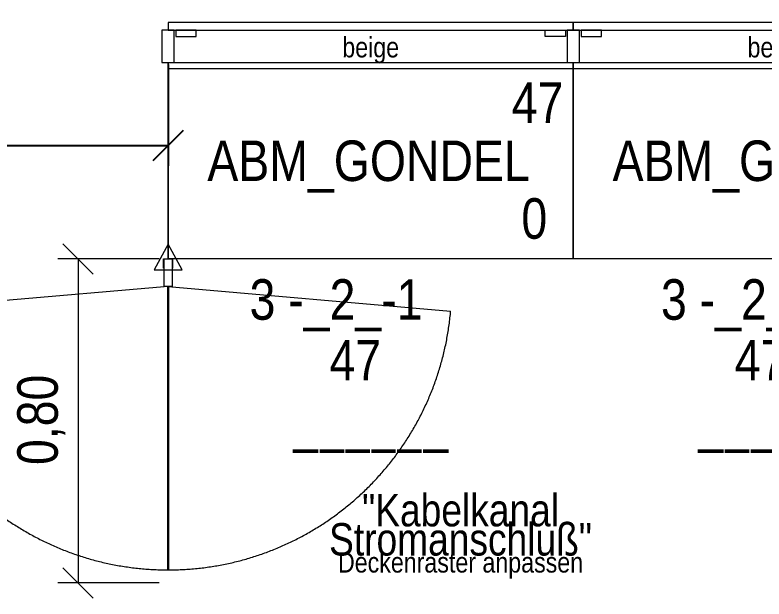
# Model space of a CAD drawing. Header units: millimetres. Extents: x 2027740 to 2136289, y -1533552 to -1491502.
# Drawn here: x 2094558 to 2096407, y -1506734 to -1505292 of the extents above; entities that cross this region are included whole.
import ezdxf
from ezdxf.enums import TextEntityAlignment as Align

# ---------------------------------------------------------------- set-up
doc = ezdxf.new("R2010")
doc.units = ezdxf.units.MM
doc.header["$MEASUREMENT"] = 0
doc.linetypes.add('AUSGEZOGEN', pattern=[0])
doc.linetypes.add('DGN Style 2', pattern=[375.045563, 225.027338, -150.018225])
for name, color, linetype, lineweight in [('10_Einrichtung', 7, 'Continuous', 0), ('10_Einrichtung (Construction)', 7, 'Continuous', 0), ('11_Schraffur', 9, 'Continuous', 0), ('20_Sortimentierung', 7, 'Continuous', 0), ('21_Modulnummer', 7, 'Continuous', 0), ('TXT Schrift allgemein', 7, 'Continuous', 13)]:
    doc.layers.add(name, color=color, linetype=linetype, lineweight=lineweight)
doc.layers.add('11 Regaltyp-Kennzeichnung', color=7, linetype='Continuous', lineweight=0, plot=False)
doc.styles.add('Rossmann', font='ARIALN.TTF', dxfattribs={"height": 100})
doc.styles.add('Style-Arial Narrow', font='ARIALN.TTF')
doc.dimstyles.new('Rossmann', dxfattribs={"dimtxt": 100, "dimasz": 75, "dimexe": 50, "dimexo": 0.0625, "dimgap": 50, "dimtad": 1, "dimdec": 3, "dimlfac": 0.001, "dimzin": 3, "dimtxsty": 'Rossmann', "dimcen": 0, "dimadec": 3, "dimazin": 0, "dimtfac": 1, "dimtdec": 0, "dimtofl": 0, "dimtmove": 0, "dimatfit": 1, "dimfxl": 200, "dimfxlon": 1, "dimfrac": 2, "dimtolj": 1, "dimtzin": 3, "dimarcsym": 0})

# ---------------------------------------------------------------- blocks, each defined once
blk = doc.blocks.new('Holzplatte 100x233 weiß_1')
at = {"layer": '10_Einrichtung', "color": 1, "linetype": 'Continuous', "lineweight": 0, "flags": 128}
blk.add_lwpolyline([(500.0005, 1.5005), (-499.9995, 1.5005), (-499.9995, -17.4995), (500.0005, -17.4995)], close=True, dxfattribs=at)
at = {"layer": '10_Einrichtung', "color": 1, "lineweight": 0, "flags": 128}
for points in [[(-430.4995, 1.5005), (-480.4995, 1.5005), (-480.4995, 17.5005), (-430.4995, 17.5005)], [(430.5005, 1.5005), (480.5005, 1.5005), (480.5005, 17.5005), (430.5005, 17.5005)]]:
    blk.add_lwpolyline(points, close=True, dxfattribs=at)
blk = doc.blocks.new('Hob m_1')
at = {"layer": '10_Einrichtung', "color": 1, "lineweight": 0}
blk.add_blockref('Holzplatte 100x233 weiß_1', (500, -1.5), dxfattribs=at)
at = {"layer": '10_Einrichtung', "color": 1, "linetype": 'Continuous', "lineweight": 0, "style": 'Style-Arial Narrow'}
blk.add_text('beige', height=50, rotation=180, dxfattribs=at).set_placement((500, 42.3), align=Align.MIDDLE_CENTER)
blk = doc.blocks.new('Holzplatte 100x233 weiß_2')
at = {"layer": '10_Einrichtung', "color": 1, "linetype": 'Continuous', "lineweight": 0, "flags": 128}
blk.add_lwpolyline([(500.0005, 1.5005), (-499.9995, 1.5005), (-499.9995, -17.4995), (500.0005, -17.4995)], close=True, dxfattribs=at)
at = {"layer": '10_Einrichtung', "color": 1, "lineweight": 0, "flags": 128}
for points in [[(-430.4995, 1.5005), (-480.4995, 1.5005), (-480.4995, 17.5005), (-430.4995, 17.5005)], [(430.5005, 1.5005), (480.5005, 1.5005), (480.5005, 17.5005), (430.5005, 17.5005)]]:
    blk.add_lwpolyline(points, close=True, dxfattribs=at)
blk = doc.blocks.new('Hob m_2')
at = {"layer": '10_Einrichtung', "color": 1, "lineweight": 0}
blk.add_blockref('Holzplatte 100x233 weiß_2', (500, -1.5), dxfattribs=at)
at = {"layer": '10_Einrichtung', "color": 1, "linetype": 'Continuous', "lineweight": 0, "style": 'Style-Arial Narrow'}
blk.add_text('beige', height=50, rotation=180, dxfattribs=at).set_placement((500, 42.3), align=Align.MIDDLE_CENTER)
blk = doc.blocks.new('*U886')
at = {"layer": '10_Einrichtung', "color": 1, "linetype": 'Continuous', "lineweight": 0}
blk.add_line((-500, 187.5), (500, 187.5), dxfattribs=at)
at = {"layer": '10_Einrichtung', "color": 1, "linetype": 'Continuous', "lineweight": 0, "flags": 128}
for points in [[(-485, 282.5), (-515, 282.5), (-515, 202.5), (-485, 202.5)], [(515, 282.5), (485, 282.5), (485, 202.5), (515, 202.5)], [(-500, 202.5), (500, 202.5), (500, -282.5), (-500, -282.5)]]:
    blk.add_lwpolyline(points, close=True, dxfattribs=at)
at = {"layer": '10_Einrichtung (Construction)', "color": 1, "linetype": 'Continuous', "lineweight": 0}
for p, q in [((-500, 202.5), (-500, -282.5)), ((-500, 202.5), (500, 202.5)), ((500, 202.5), (500, -282.5))]:
    blk.add_line(p, q, dxfattribs=at)
at = {"layer": '10_Einrichtung', "color": 1, "linetype": 'Continuous', "lineweight": 0, "style": 'Style-Arial Narrow'}
blk.add_text('47', height=100, dxfattribs=at).set_placement((411.7, 103.6), align=Align.MIDDLE_CENTER)
blk = doc.blocks.new('R1 47_28')
at = {"layer": '10_Einrichtung', "color": 1, "linetype": 'Continuous', "lineweight": 0}
blk.add_blockref('*U886', (500, -242.5), dxfattribs=at)
blk = doc.blocks.new('I1 47_28')
at = {"layer": '10_Einrichtung', "color": 1, "linetype": 'Continuous', "lineweight": 0}
blk.add_blockref('R1 47_28', (0, 0), dxfattribs=at)
at = {"layer": '11 Regaltyp-Kennzeichnung', "color": 1, "linetype": 'Continuous', "lineweight": 0, "style": 'Style-Arial Narrow'}
blk.add_attdef('I1 47_28_0', text='', height=100, dxfattribs=at).set_placement((935.7, -475), align=Align.RIGHT)
at = {"layer": '20_Sortimentierung', "color": 1, "linetype": 'Continuous', "lineweight": 0, "style": 'Style-Arial Narrow'}
blk.add_attdef('I1 47_28_0', text='', height=100, dxfattribs=at).set_placement((494.7, -282.5), align=Align.MIDDLE_CENTER)
at = {"layer": '21_Modulnummer', "color": 1, "linetype": 'Continuous', "lineweight": 0, "insert": (429.7, -575), "char_height": 100, "attachment_point": 2, "line_spacing_factor": 0.6, "style": 'Style-Arial Narrow'}
blk.add_mtext('3 -_2_-2', dxfattribs=at)
at = {"layer": '21_Modulnummer', "color": 1, "linetype": 'Continuous', "lineweight": 0, "style": 'Style-Arial Narrow'}
for p in [(462.1, -725), (500, -875)]:
    blk.add_attdef('I1 47_28_0', text='', height=100, dxfattribs=at).set_placement(p, align=Align.TOP_CENTER)
blk = doc.blocks.new('*U889')
at = {"layer": '10_Einrichtung', "color": 1, "linetype": 'Continuous', "lineweight": 0}
blk.add_line((-500, 187.5), (500, 187.5), dxfattribs=at)
at = {"layer": '10_Einrichtung', "color": 1, "linetype": 'Continuous', "lineweight": 0, "flags": 128}
for points in [[(-485, 282.5), (-515, 282.5), (-515, 202.5), (-485, 202.5)], [(515, 282.5), (485, 282.5), (485, 202.5), (515, 202.5)], [(-500, 202.5), (500, 202.5), (500, -282.5), (-500, -282.5)]]:
    blk.add_lwpolyline(points, close=True, dxfattribs=at)
at = {"layer": '10_Einrichtung (Construction)', "color": 1, "linetype": 'Continuous', "lineweight": 0}
for p, q in [((-500, 202.5), (-500, -282.5)), ((-500, 202.5), (500, 202.5)), ((500, 202.5), (500, -282.5))]:
    blk.add_line(p, q, dxfattribs=at)
at = {"layer": '10_Einrichtung', "color": 1, "linetype": 'Continuous', "lineweight": 0, "style": 'Style-Arial Narrow'}
blk.add_text('47', height=100, dxfattribs=at).set_placement((411.7, 103.6), align=Align.MIDDLE_CENTER)
blk = doc.blocks.new('R1 47_29')
at = {"layer": '10_Einrichtung', "color": 1, "linetype": 'Continuous', "lineweight": 0}
blk.add_blockref('*U889', (500, -242.5), dxfattribs=at)
blk = doc.blocks.new('I1 47_29')
at = {"layer": '10_Einrichtung', "color": 1, "linetype": 'Continuous', "lineweight": 0}
blk.add_blockref('R1 47_29', (0, 0), dxfattribs=at)
at = {"layer": '11 Regaltyp-Kennzeichnung', "color": 1, "linetype": 'Continuous', "lineweight": 0, "style": 'Style-Arial Narrow'}
blk.add_attdef('I1 47_29_0', text='', height=100, dxfattribs=at).set_placement((935.7, -475), align=Align.RIGHT)
at = {"layer": '20_Sortimentierung', "color": 1, "linetype": 'Continuous', "lineweight": 0, "style": 'Style-Arial Narrow'}
blk.add_attdef('I1 47_29_0', text='', height=100, dxfattribs=at).set_placement((494.7, -282.5), align=Align.MIDDLE_CENTER)
at = {"layer": '21_Modulnummer', "color": 1, "linetype": 'Continuous', "lineweight": 0, "insert": (414.5, -575), "char_height": 100, "attachment_point": 2, "line_spacing_factor": 0.6, "style": 'Style-Arial Narrow'}
blk.add_mtext('3 -_2_-1', dxfattribs=at)
at = {"layer": '21_Modulnummer', "color": 1, "linetype": 'Continuous', "lineweight": 0, "style": 'Style-Arial Narrow'}
for p in [(462.1, -725), (500, -875)]:
    blk.add_attdef('I1 47_29_0', text='', height=100, dxfattribs=at).set_placement(p, align=Align.TOP_CENTER)
blk = doc.blocks.new('Z_Kennzeichen Endständer_11')
at = {"layer": '10_Einrichtung', "color": 1, "linetype": 'Continuous', "lineweight": 0, "flags": 128}
blk.add_lwpolyline([(0, 36.2), (-34.7, -26.8), (35.1, -26.8)], close=True, dxfattribs=at)
blk = doc.blocks.new('End 160_47_5')
at = {"layer": '10_Einrichtung', "color": 1, "linetype": 'Continuous', "lineweight": 0, "flags": 128}
blk.add_lwpolyline([(-30.1395, 295.896), (-60.1395, 295.896), (-60.1395, 215.896), (-30.1395, 215.896)], close=True, dxfattribs=at)
at = {"layer": '10_Einrichtung (Construction)', "color": 1, "linetype": 'Continuous', "lineweight": 0}
blk.add_line((-45.1395, 215.896), (-45.1395, -269.104), dxfattribs=at)
at = {"layer": '10_Einrichtung', "color": 1, "lineweight": 0}
blk.add_blockref('Z_Kennzeichen Endständer_11', (-45.1395, -269.104), dxfattribs=at)
blk = doc.blocks.new('End 160_47_4')
at = {"layer": '10_Einrichtung', "color": 1, "linetype": 'Continuous', "lineweight": 0}
blk.add_blockref('End 160_47_5', (45.1395, -255.896), dxfattribs=at)
blk = doc.blocks.new('*D897', base_point=(4, -2.221))
at = {"layer": '10_Einrichtung', "color": 1, "linetype": 'Continuous', "lineweight": 0, "transparency": 16777216}
for p, q in [((0, -0.221), (0, -2.721)), ((8, -0.221), (8, -2.721)), ((-0.375, -2.596), (0.375, -1.846)), ((8.375, -1.846), (7.625, -2.596)), ((0, -2.221), (8, -2.221))]:
    blk.add_line(p, q, dxfattribs=at)
at = {"layer": 'Defpoints', "color": 94, "linetype": 'Continuous', "lineweight": 0, "transparency": 16777216}
for p in [(0, -0.11), (8, -1.471), (4.023, -2.221), (8, -2.221)]:
    blk.add_point(p, dxfattribs=at)
at = {"layer": '10_Einrichtung', "color": 1, "linetype": 'Continuous', "lineweight": 0, "transparency": 16777216, "style": 'Style-Arial Narrow'}
blk.add_text('0,80', height=1, rotation=180, dxfattribs=at).set_placement((5.087, -3.221), align=Align.MIDDLE_LEFT)
blk = doc.blocks.new('_Oblique')
at = {"color": 0, "linetype": 'ByBlock', "lineweight": -2}
blk.add_line((0.5, 0.5), (-0.5, -0.5), dxfattribs=at)
blk = doc.blocks.new('Pendeltür_2')
at = {"layer": '10_Einrichtung', "color": 1, "linetype": 'Continuous', "lineweight": 13}
for p, q in [((-383.8, -11), (-383.8, 11)), ((-383.8, 11), (-361.2, 11)), ((-361.2, -11), (-383.8, -11))]:
    blk.add_line(p, q, dxfattribs=at)
at = {"layer": '10_Einrichtung', "color": 1, "linetype": 'Continuous', "flags": 128}
blk.add_lwpolyline([(-316.2, 10), (-316.2, -10), (-383.8, -10), (-383.8, 10)], close=True, dxfattribs=at)
at = {"layer": '10_Einrichtung (Construction)', "color": 1, "linetype": 'Continuous', "lineweight": 30}
blk.add_line((-316.2, 0), (383.8, 0), dxfattribs=at)
blk = doc.blocks.new('*D942')
at = {"layer": '10_Einrichtung', "color": 0, "linetype": 'ByBlock', "lineweight": -2, "transparency": 16777216}
for p, q in [((2091793.8, -1505414.7), (2091793.8, -1505664.7)), ((2094936.2, -1505414.7), (2094936.2, -1505664.7))]:
    blk.add_line(p, q, dxfattribs=at)
at = {"layer": '10_Einrichtung', "color": 1, "lineweight": -2, "transparency": 16777216}
blk.add_line((2091793.8, -1505614.7), (2094936.2, -1505614.7), dxfattribs=at)
at = {"layer": 'Defpoints', "color": 0, "lineweight": 0, "transparency": 16777216}
for p in [(2091793.8, -1504731.3), (2094936.2, -1504731.3), (2094936.2, -1505614.7)]:
    blk.add_point(p, dxfattribs=at)
at = {"layer": '10_Einrichtung', "color": 1, "lineweight": -2, "transparency": 16777216, "xscale": 75, "yscale": 75, "zscale": 75, "rotation": 180}
blk.add_blockref('_Oblique', (2091793.8, -1505614.7), dxfattribs=at)
at = {"layer": '10_Einrichtung', "color": 1, "lineweight": -2, "transparency": 16777216, "xscale": 75, "yscale": 75, "zscale": 75}
blk.add_blockref('_Oblique', (2094936.2, -1505614.7), dxfattribs=at)
at = {"layer": '10_Einrichtung', "color": 0, "transparency": 16777216, "insert": (2093365, -1505504.6), "char_height": 100, "attachment_point": 5, "style": 'Style-Arial Narrow'}
blk.add_mtext('\\A1;3,142', dxfattribs=at)
blk = doc.blocks.new('Tür SB Gl_1')
at = {"layer": '10_Einrichtung (Construction)', "color": 1, "linetype": 'DGN Style 2', "lineweight": 0}
for q in [(1.287, 6.9734), (1.287, -6.9734)]:
    blk.add_line((0.6769, 0), q, dxfattribs=at)
blk.add_arc((0.6769, 0), 7, 275, 85, dxfattribs=at)
at = {"layer": '10_Einrichtung', "color": 1, "linetype": 'Continuous', "xscale": 0.01, "yscale": 0.01, "zscale": 0.01}
blk.add_blockref('Pendeltür_2', (3.8385, 0), dxfattribs=at)
at = {"layer": '10_Einrichtung', "color": 1, "linetype": 'Continuous', "lineweight": 0}
dim = blk.add_linear_dim(base=(8, -2.2209), p1=(0, -0.11), p2=(8, -1.4709), dimstyle='Rossmann', override={"dimtxt": 1, "dimasz": 0.75, "dimexe": 0.5, "dimgap": 0.5, "dimtxsty": 'Style-Arial Narrow', "dimblk": 'Oblique', "dimclrd": 1, "dimtdec": 3, "dimfxl": 2}, dxfattribs=at)
dim.commit()
dim.dimension.update_dxf_attribs({"geometry": '*D897', "text_midpoint": (4.0228, -2.2209)})

msp = doc.modelspace()

# ---------------------------------------------------------------- hatches: boundary and pattern name
at = {"layer": '11_Schraffur', "linetype": 'AUSGEZOGEN', "ltscale": 10}
h = msp.add_hatch(dxfattribs=at)
h.set_pattern_fill('ANSI37', color=256, scale=0.1, pattern_type=2)
h.set_pattern_definition([(45, (1922704.878, -1372376.447), (-4.49012806, 4.49012806), []), (135, (1922704.878, -1372376.447), (-4.49012806, -4.49012806), [])])
edge = h.paths.add_edge_path(flags=17)
edge.add_arc((2102591.7336, -1501845.3678), 273.7465, 0, 360)
edge = h.paths.add_edge_path()
edge.add_arc((2102591.7336, -1501845.3678), 248.7465, 0, 360)
edge = h.paths.add_edge_path(flags=17)
edge.add_arc((2100242.4465, -1501810.0016), 273.7465, 0, 360)
edge = h.paths.add_edge_path()
edge.add_arc((2100242.4465, -1501810.0016), 248.7465, 0, 360)
edge = h.paths.add_edge_path(flags=17)
edge.add_arc((2094390.411, -1501829.4551), 273.7465, 0, 360)
edge = h.paths.add_edge_path()
edge.add_arc((2094390.411, -1501829.4551), 248.7465, 0, 360)
edge = h.paths.add_edge_path(flags=17)
edge.add_arc((2101727.5997, -1506848.6998), 273.7465, 0, 360)
edge = h.paths.add_edge_path()
edge.add_arc((2101727.5997, -1506848.6998), 248.7465, 0, 360)
edge = h.paths.add_edge_path(flags=17)
edge.add_arc((2099456.154, -1506841.7201), 273.7465, 0, 360)
edge = h.paths.add_edge_path()
edge.add_arc((2099456.154, -1506841.7201), 248.7465, 0, 360)
edge = h.paths.add_edge_path(flags=17)
edge.add_arc((2093552.6254, -1506823.5796), 273.7465, 0, 360)
edge = h.paths.add_edge_path()
edge.add_arc((2093552.6254, -1506823.5796), 248.7465, 0, 360)

# ---------------------------------------------------------------- block references
at = {"layer": '10_Einrichtung', "color": 1, "lineweight": 0, "rotation": 180}
for name, p in [('Hob m_2', (2095936.1603, -1505329.6595)), ('Hob m_1', (2096936.1603, -1505329.6595))]:
    msp.add_blockref(name, p, dxfattribs=at)
at = {"layer": '10_Einrichtung', "color": 1, "linetype": 'DGN Style 2', "lineweight": 0, "xscale": 100, "yscale": 100, "zscale": 100, "rotation": 270}
msp.add_blockref('Tür SB Gl_1', (2094936.1603, -1505894.6595), dxfattribs=at)
at = {"layer": 'TXT Schrift allgemein', "color": 1}
msp.add_blockref('End 160_47_4', (2094936.1603, -1505369.6595), dxfattribs=at)
ref = msp.add_blockref('I1 47_29', (2094936.1603, -1505369.6595), dxfattribs=at)
ref.add_attrib('I1 47_29_0', '47', dxfattribs={"layer": '21_Modulnummer', "color": 1, "linetype": 'Continuous', "lineweight": 0, "height": 100, "style": 'Style-Arial Narrow'}).set_placement((2095398.2453, -1506094.6595), align=Align.TOP_CENTER)
ref.add_attrib('I1 47_29_0', 'ABM_GONDEL', dxfattribs={"layer": '20_Sortimentierung', "color": 1, "linetype": 'Continuous', "lineweight": 0, "height": 100, "style": 'Style-Arial Narrow'}).set_placement((2095430.9094, -1505652.1595), align=Align.MIDDLE_CENTER)
ref.add_attrib('I1 47_29_0', '______', dxfattribs={"layer": '21_Modulnummer', "color": 1, "linetype": 'Continuous', "lineweight": 0, "height": 100, "style": 'Style-Arial Narrow'}).set_placement((2095436.1603, -1506244.6595), align=Align.TOP_CENTER)
ref.add_attrib('I1 47_29_0', '0', dxfattribs={"layer": '11 Regaltyp-Kennzeichnung', "color": 1, "linetype": 'Continuous', "lineweight": 0, "height": 100, "style": 'Style-Arial Narrow'}).set_placement((2095871.836, -1505844.6595), align=Align.RIGHT)
ref = msp.add_blockref('I1 47_28', (2095936.1603, -1505369.6595), dxfattribs=at)
ref.add_attrib('I1 47_28_0', '47', dxfattribs={"layer": '21_Modulnummer', "color": 1, "linetype": 'Continuous', "lineweight": 0, "height": 100, "style": 'Style-Arial Narrow'}).set_placement((2096398.2453, -1506094.6595), align=Align.TOP_CENTER)
ref.add_attrib('I1 47_28_0', 'ABM_GONDEL', dxfattribs={"layer": '20_Sortimentierung', "color": 1, "linetype": 'Continuous', "lineweight": 0, "height": 100, "style": 'Style-Arial Narrow'}).set_placement((2096430.9094, -1505652.1595), align=Align.MIDDLE_CENTER)
ref.add_attrib('I1 47_28_0', '______', dxfattribs={"layer": '21_Modulnummer', "color": 1, "linetype": 'Continuous', "lineweight": 0, "height": 100, "style": 'Style-Arial Narrow'}).set_placement((2096436.1603, -1506244.6595), align=Align.TOP_CENTER)
ref.add_attrib('I1 47_28_0', '0', dxfattribs={"layer": '11 Regaltyp-Kennzeichnung', "color": 1, "linetype": 'Continuous', "lineweight": 0, "height": 100, "style": 'Style-Arial Narrow'}).set_placement((2096871.836, -1505844.6595), align=Align.RIGHT)

# ---------------------------------------------------------------- texts
at = {"layer": '10_Einrichtung', "color": 1, "linetype": 'Continuous', "lineweight": 0, "insert": (2095657.9013, -1506579.4422), "char_height": 100, "attachment_point": 5, "line_spacing_factor": 0.54, "style": 'Rossmann'}
msp.add_mtext('\\H0.8x;\\C1;"Kabelkanal\\PStromanschluß"\\P\\H0.625x;Deckenraster anpassen', dxfattribs=at)

# ---------------------------------------------------------------- dimensions: what is measured, and where the dimension line sits
at = {"layer": '10_Einrichtung', "color": 1}
dim = msp.add_linear_dim(base=(2094936.1603, -1505614.665), p1=(2091793.7629, -1504731.2559), p2=(2094936.1603, -1504731.2559), dimstyle='Rossmann', override={"dimtxsty": 'Style-Arial Narrow', "dimblk": 'Oblique', "dimclrd": 1, "dimtdec": 3, "dimfrac": 0}, dxfattribs=at)
dim.commit()
dim.dimension.update_dxf_attribs({"geometry": '*D942', "text_midpoint": (2093364.9616, -1505504.5695)})

doc.saveas('drawing.dxf')
